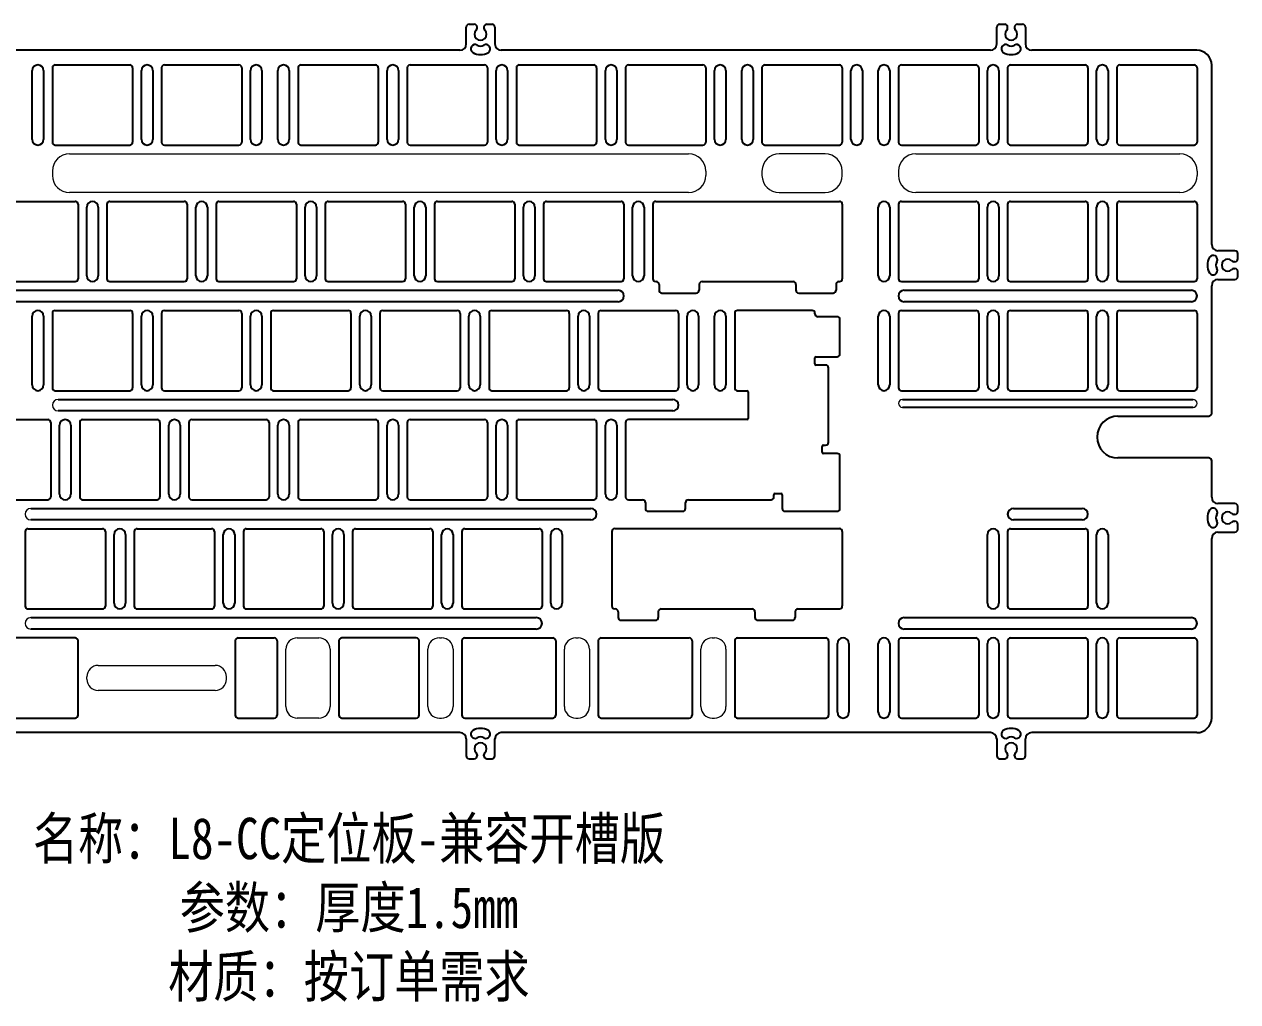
# Model space of a CAD drawing. Header units: millimetres. Extents: x 13785 to 14142, y -368 to -197.
# Drawn here: x 13930.5 to 14142.2, y -368 to -197.4 of the extents above; entities that cross this region are included whole.
import ezdxf

# ---------------------------------------------------------------- set-up
doc = ezdxf.new("R2010")
doc.units = ezdxf.units.MM
doc.layers.add('图框', color=7, linetype='Continuous')
doc.layers.add('标注', color=3, linetype='Continuous', lineweight=9)
doc.styles.add('宋体', font='', dxfattribs={"width": 0.8})
doc.styles.get('宋体').set_extended_font_data('SimSun')

# ---------------------------------------------------------------- blocks, each defined once
blk = doc.blocks.new('dwbhcjjrk')
at = {"color": 7, "linetype": 'Continuous'}
for p, q in [((45104.66, -5208.81), (45104.66, -5221.81)), ((45118.16, -5208.31), (45105.16, -5208.31)), ((45118.66, -5208.9), (45118.66, -5208.81)), ((45122.52, -5209.4), (45119.16, -5209.4)), ((45123.02, -5215.9), (45123.02, -5209.9)), ((45118.66, -5217.63), (45118.66, -5216.6)), ((45118.86, -5216.4), (45122.52, -5216.4)), ((45120.52, -5217.83), (45118.86, -5217.83)), ((45121.02, -5231.33), (45121.02, -5218.33)), ((45105.16, -5222.31), (45106.82, -5222.31)), ((45107.02, -5222.51), (45107.02, -5227.16)), ((45085.61, -5227.86), (45085.61, -5240.86)), ((45106.82, -5227.36), (45086.11, -5227.36)), ((45119.95, -5233.07), (45119.95, -5232.03)), ((45120.15, -5231.83), (45120.52, -5231.83)), ((45122.52, -5233.27), (45120.15, -5233.27)), ((45123.02, -5242.86), (45123.02, -5233.77)), ((45111.51, -5240.86), (45111.51, -5240.47)), ((45111.71, -5240.27), (45112.75, -5240.27)), ((45112.95, -5240.47), (45112.95, -5242.86)), ((45086.11, -5241.36), (45088.57, -5241.36)), ((45089.07, -5241.86), (45089.07, -5242.86)), ((45096.07, -5242.86), (45096.07, -5241.86)), ((45096.57, -5241.36), (45111.01, -5241.36)), ((45089.57, -5243.36), (45095.57, -5243.36)), ((45113.45, -5243.36), (45122.52, -5243.36))]:
    blk.add_line(p, q, dxfattribs=at)
for centre, radius, start, end in [((45105.16, -5208.81), 0.5, 90, 180), ((45118.16, -5208.81), 0.5, 0, 90), ((45119.16, -5208.9), 0.5, 180, 270), ((45122.52, -5209.9), 0.5, 0, 90), ((45118.86, -5216.6), 0.2, 90, 180), ((45122.52, -5215.9), 0.5, 270, 0), ((45118.86, -5217.63), 0.2, 180, 270), ((45120.52, -5218.33), 0.5, 0, 90), ((45105.16, -5221.81), 0.5, 180, 270), ((45106.82, -5222.51), 0.2, 0, 90), ((45086.11, -5227.86), 0.5, 90, 180), ((45106.82, -5227.16), 0.2, 270, 0), ((45120.15, -5232.03), 0.2, 90, 180), ((45120.52, -5231.33), 0.5, 270, 0), ((45120.15, -5233.07), 0.2, 180, 270), ((45122.52, -5233.77), 0.5, 0, 90), ((45111.71, -5240.47), 0.2, 90, 180), ((45112.75, -5240.47), 0.2, 0, 90), ((45086.11, -5240.86), 0.5, 180, 270), ((45088.57, -5241.86), 0.5, 0, 90), ((45096.57, -5241.86), 0.5, 90, 180), ((45111.01, -5240.86), 0.5, 270, 0), ((45089.57, -5242.86), 0.5, 180, 270), ((45095.57, -5242.86), 0.5, 270, 0), ((45113.45, -5242.86), 0.5, 180, 270), ((45122.52, -5242.86), 0.5, 270, 0)]:
    blk.add_arc(centre, radius, start, end, dxfattribs=at)
blk = doc.blocks.new('tgjrkk')
at = {"color": 7}
for p, q in [((45403.93, -5423.5), (45403.93, -5436.5)), ((45404.43, -5423), (45436.48, -5423)), ((45436.98, -5423.5), (45436.98, -5436.5)), ((45404.43, -5437), (45404.51, -5437)), ((45405.01, -5437.5), (45405.01, -5438.5)), ((45412.01, -5437.5), (45412.01, -5438.5)), ((45412.51, -5437), (45428.39, -5437)), ((45428.89, -5437.5), (45428.89, -5438.5)), ((45435.89, -5437.5), (45435.89, -5438.5)), ((45436.39, -5437), (45436.48, -5437)), ((45405.51, -5439), (45411.51, -5439)), ((45429.39, -5439), (45435.39, -5439))]:
    blk.add_line(p, q, dxfattribs=at)
for centre, start, end in [((45404.43, -5423.5), 90, 180), ((45436.48, -5423.5), 0, 90), ((45404.43, -5436.5), 180, 270), ((45404.51, -5437.5), 0, 90), ((45412.51, -5437.5), 90, 180), ((45428.39, -5437.5), 0, 90), ((45436.39, -5437.5), 90, 180), ((45436.48, -5436.5), 270, 0), ((45405.51, -5438.5), 180, 270), ((45411.51, -5438.5), 270, 0), ((45429.39, -5438.5), 180, 270), ((45435.39, -5438.5), 270, 0)]:
    blk.add_arc(centre, 0.5, start, end, dxfattribs=at)
blk = doc.blocks.new('ysjrzkk')
at = {"color": 7}
for p, q in [((45481.87, -5519.98), (45481.87, -5532.98)), ((45482.37, -5519.48), (45521.57, -5519.48)), ((45522.07, -5519.98), (45522.07, -5532.98)), ((45482.37, -5533.48), (45482.46, -5533.48)), ((45482.96, -5533.98), (45482.96, -5534.98)), ((45489.96, -5533.98), (45489.96, -5534.98)), ((45490.46, -5533.48), (45506.34, -5533.48)), ((45506.84, -5533.98), (45506.84, -5534.98)), ((45513.84, -5533.98), (45513.84, -5534.98)), ((45514.34, -5533.48), (45521.57, -5533.48)), ((45483.46, -5535.48), (45489.46, -5535.48)), ((45507.34, -5535.48), (45513.34, -5535.48))]:
    blk.add_line(p, q, dxfattribs=at)
for centre, start, end in [((45482.37, -5519.98), 90, 180), ((45521.57, -5519.98), 0, 90), ((45482.37, -5532.98), 180, 270), ((45482.46, -5533.98), 0, 90), ((45490.46, -5533.98), 90, 180), ((45506.34, -5533.98), 0, 90), ((45514.34, -5533.98), 90, 180), ((45521.57, -5532.98), 270, 0), ((45483.46, -5534.98), 180, 270), ((45489.46, -5534.98), 270, 0), ((45507.34, -5534.98), 180, 270), ((45513.34, -5534.98), 270, 0)]:
    blk.add_arc(centre, 0.5, start, end, dxfattribs=at)

msp = doc.modelspace()

# ---------------------------------------------------------------- linework, layer by layer
at = {"color": 7, "linetype": 'Continuous'}
for p, q in [((14007.61, -200.85), (14007.61, -197.9)), ((14008.11, -197.4), (14009.01, -197.4)), ((14009.51, -198.06), (14009.51, -197.9)), ((14010.71, -197.9), (14010.71, -198.06)), ((14011.21, -197.4), (14012.11, -197.4)), ((14012.61, -197.9), (14012.61, -200.85)), ((14100.19, -200.85), (14100.19, -197.9)), ((14100.69, -197.4), (14101.59, -197.4)), ((14102.09, -198.06), (14102.09, -197.9)), ((14103.29, -197.9), (14103.29, -198.06)), ((14103.79, -197.4), (14104.69, -197.4)), ((14105.19, -197.9), (14105.19, -200.85)), ((14006.51, -201.95), (13921.14, -201.95)), ((14099.09, -201.95), (14013.71, -201.95)), ((14135.09, -201.95), (14106.29, -201.95)), ((13935.4, -205), (13935.4, -218)), ((13935.9, -204.5), (13948.9, -204.5)), ((13949.4, -205), (13949.4, -218)), ((13954.45, -205), (13954.45, -218)), ((13954.95, -204.5), (13967.95, -204.5)), ((13968.45, -205), (13968.45, -218)), ((13978.26, -205), (13978.26, -218)), ((13978.76, -204.5), (13991.76, -204.5)), ((13992.26, -205), (13992.26, -218)), ((13997.31, -205), (13997.31, -218)), ((13997.81, -204.5), (14010.81, -204.5)), ((14011.31, -205), (14011.31, -218)), ((14016.36, -205), (14016.36, -218)), ((14016.86, -204.5), (14029.86, -204.5)), ((14030.36, -205), (14030.36, -218)), ((14035.41, -205), (14035.41, -218)), ((14035.91, -204.5), (14048.91, -204.5)), ((14049.41, -205), (14049.41, -218)), ((14059.22, -205), (14059.22, -218)), ((14059.72, -204.5), (14072.72, -204.5)), ((14073.22, -205), (14073.22, -218)), ((14083.04, -205), (14083.04, -218)), ((14083.54, -204.5), (14096.54, -204.5)), ((14097.04, -205), (14097.04, -218)), ((14102.09, -205), (14102.09, -218)), ((14102.59, -204.5), (14115.59, -204.5)), ((14116.09, -205), (14116.09, -218)), ((14121.14, -205), (14121.14, -218)), ((14121.64, -204.5), (14134.64, -204.5)), ((14135.14, -205), (14135.14, -218)), ((14137.69, -235.85), (14137.69, -204.55)), ((13935.9, -218.5), (13948.9, -218.5)), ((13954.95, -218.5), (13967.95, -218.5)), ((13978.76, -218.5), (13991.76, -218.5)), ((13997.81, -218.5), (14010.81, -218.5)), ((14016.86, -218.5), (14029.86, -218.5)), ((14035.91, -218.5), (14048.91, -218.5)), ((14059.72, -218.5), (14072.72, -218.5)), ((14083.54, -218.5), (14096.54, -218.5)), ((14102.59, -218.5), (14115.59, -218.5)), ((14121.64, -218.5), (14134.64, -218.5)), ((13926.37, -228.32), (13939.37, -228.32)), ((13945.42, -228.32), (13958.42, -228.32)), ((13964.47, -228.32), (13977.47, -228.32)), ((13983.52, -228.32), (13996.52, -228.32)), ((14002.57, -228.32), (14015.57, -228.32)), ((14021.62, -228.32), (14034.62, -228.32)), ((14083.54, -228.32), (14096.54, -228.32)), ((14102.59, -228.32), (14115.59, -228.32)), ((14121.64, -228.32), (14134.64, -228.32)), ((13939.87, -228.82), (13939.87, -241.82)), ((13944.92, -228.82), (13944.92, -241.82)), ((13958.92, -228.82), (13958.92, -241.82)), ((13963.97, -228.82), (13963.97, -241.82)), ((13977.97, -228.82), (13977.97, -241.82)), ((13983.02, -228.82), (13983.02, -241.82)), ((13997.02, -228.82), (13997.02, -241.82)), ((14002.07, -228.82), (14002.07, -241.82)), ((14016.07, -228.82), (14016.07, -241.82)), ((14021.12, -228.82), (14021.12, -241.82)), ((14035.12, -228.82), (14035.12, -241.82)), ((14083.04, -228.82), (14083.04, -241.82)), ((14097.04, -228.82), (14097.04, -241.82)), ((14102.09, -228.82), (14102.09, -241.82)), ((14116.09, -228.82), (14116.09, -241.82)), ((14121.14, -228.82), (14121.14, -241.82)), ((14135.14, -228.82), (14135.14, -241.82)), ((14141.74, -236.95), (14138.79, -236.95)), ((14141.74, -238.85), (14141.58, -238.85)), ((14142.24, -238.35), (14142.24, -237.45)), ((14141.58, -240.05), (14141.74, -240.05)), ((14142.24, -241.45), (14142.24, -240.55)), ((13926.37, -242.32), (13939.37, -242.32)), ((13945.42, -242.32), (13958.42, -242.32)), ((13964.47, -242.32), (13977.47, -242.32)), ((13983.52, -242.32), (13996.52, -242.32)), ((14002.57, -242.32), (14015.57, -242.32)), ((14021.62, -242.32), (14034.62, -242.32)), ((14083.54, -242.32), (14096.54, -242.32)), ((14102.59, -242.32), (14115.59, -242.32)), ((14121.64, -242.32), (14134.64, -242.32)), ((14137.69, -265.32), (14137.69, -243.05)), ((14138.79, -241.95), (14141.74, -241.95)), ((13935.9, -247.37), (13948.9, -247.37)), ((13954.95, -247.37), (13967.95, -247.37)), ((13974, -247.37), (13987, -247.37)), ((13993.05, -247.37), (14006.05, -247.37)), ((14012.1, -247.37), (14025.1, -247.37)), ((14031.15, -247.37), (14044.15, -247.37)), ((14083.54, -247.37), (14096.54, -247.37)), ((14102.59, -247.37), (14115.59, -247.37)), ((14121.64, -247.37), (14134.64, -247.37)), ((13935.4, -247.87), (13935.4, -260.87)), ((13949.4, -247.87), (13949.4, -260.87)), ((13954.45, -247.87), (13954.45, -260.87)), ((13968.45, -247.87), (13968.45, -260.87)), ((13973.5, -247.87), (13973.5, -260.87)), ((13987.5, -247.87), (13987.5, -260.87)), ((13992.55, -247.87), (13992.55, -260.87)), ((14006.55, -247.87), (14006.55, -260.87)), ((14011.6, -247.87), (14011.6, -260.87)), ((14025.6, -247.87), (14025.6, -260.87)), ((14030.65, -247.87), (14030.65, -260.87)), ((14044.65, -247.87), (14044.65, -260.87)), ((14083.04, -247.87), (14083.04, -260.87)), ((14097.04, -247.87), (14097.04, -260.87)), ((14102.09, -247.87), (14102.09, -260.87)), ((14116.09, -247.87), (14116.09, -260.87)), ((14121.14, -247.87), (14121.14, -260.87)), ((14135.14, -247.87), (14135.14, -260.87)), ((13935.9, -261.37), (13948.9, -261.37)), ((13954.95, -261.37), (13967.95, -261.37)), ((13974, -261.37), (13987, -261.37)), ((13993.05, -261.37), (14006.05, -261.37)), ((14012.1, -261.37), (14025.1, -261.37)), ((14031.15, -261.37), (14044.15, -261.37)), ((14083.54, -261.37), (14096.54, -261.37)), ((14102.59, -261.37), (14115.59, -261.37)), ((14121.64, -261.37), (14134.64, -261.37)), ((13921.61, -266.42), (13934.61, -266.42)), ((13940.66, -266.42), (13953.66, -266.42)), ((13959.71, -266.42), (13972.71, -266.42)), ((13978.76, -266.42), (13991.76, -266.42)), ((13997.81, -266.42), (14010.81, -266.42)), ((14016.86, -266.42), (14029.86, -266.42)), ((14121.34, -265.82), (14137.19, -265.82)), ((13935.11, -266.92), (13935.11, -279.92)), ((13940.16, -266.92), (13940.16, -279.92)), ((13954.16, -266.92), (13954.16, -279.92)), ((13959.21, -266.92), (13959.21, -279.92)), ((13973.21, -266.92), (13973.21, -279.92)), ((13978.26, -266.92), (13978.26, -279.92)), ((13992.26, -266.92), (13992.26, -279.92)), ((13997.31, -266.92), (13997.31, -279.92)), ((14011.31, -266.92), (14011.31, -279.92)), ((14016.36, -266.92), (14016.36, -279.92)), ((14030.36, -266.92), (14030.36, -279.92)), ((14137.19, -273.12), (14121.34, -273.12)), ((14137.69, -279.97), (14137.69, -273.62)), ((13921.61, -280.42), (13934.61, -280.42)), ((13940.66, -280.42), (13953.66, -280.42)), ((13959.71, -280.42), (13972.71, -280.42)), ((13978.76, -280.42), (13991.76, -280.42)), ((13997.81, -280.42), (14010.81, -280.42)), ((14016.86, -280.42), (14029.86, -280.42)), ((14141.74, -281.07), (14138.79, -281.07)), ((14142.24, -282.47), (14142.24, -281.57)), ((14141.74, -282.97), (14141.58, -282.97)), ((13931.14, -285.47), (13944.14, -285.47)), ((13950.19, -285.47), (13963.19, -285.47)), ((13969.24, -285.47), (13982.24, -285.47)), ((13988.29, -285.47), (14001.29, -285.47)), ((14007.34, -285.47), (14020.34, -285.47)), ((14102.59, -285.47), (14115.59, -285.47)), ((14141.58, -284.17), (14141.74, -284.17)), ((14142.24, -285.57), (14142.24, -284.67)), ((13930.64, -285.97), (13930.64, -298.97)), ((13944.64, -285.97), (13944.64, -298.97)), ((13949.69, -285.97), (13949.69, -298.97)), ((13963.69, -285.97), (13963.69, -298.97)), ((13968.74, -285.97), (13968.74, -298.97)), ((13982.74, -285.97), (13982.74, -298.97)), ((13987.79, -285.97), (13987.79, -298.97)), ((14001.79, -285.97), (14001.79, -298.97)), ((14006.84, -285.97), (14006.84, -298.97)), ((14020.84, -285.97), (14020.84, -298.97)), ((14102.09, -285.97), (14102.09, -298.97)), ((14116.09, -285.97), (14116.09, -298.97)), ((14137.69, -318.47), (14137.69, -287.17)), ((14138.79, -286.07), (14141.74, -286.07)), ((13931.14, -299.47), (13944.14, -299.47)), ((13950.19, -299.47), (13963.19, -299.47)), ((13969.24, -299.47), (13982.24, -299.47)), ((13988.29, -299.47), (14001.29, -299.47)), ((14007.34, -299.47), (14020.34, -299.47)), ((14102.59, -299.47), (14115.59, -299.47)), ((13939.37, -304.52), (13914.47, -304.52)), ((13967.82, -304.52), (13974.12, -304.52)), ((13998.9, -304.52), (13985.9, -304.52)), ((14007.34, -304.52), (14022.72, -304.52)), ((14031.15, -304.52), (14046.53, -304.52)), ((14054.96, -304.52), (14070.34, -304.52)), ((14083.54, -304.52), (14096.54, -304.52)), ((14102.59, -304.52), (14115.59, -304.52)), ((14121.64, -304.52), (14134.64, -304.52)), ((13939.87, -318.02), (13939.87, -305.02)), ((13967.32, -305.02), (13967.32, -318.02)), ((13974.62, -305.02), (13974.62, -318.02)), ((13985.4, -305.02), (13985.4, -318.02)), ((13999.4, -318.02), (13999.4, -305.02)), ((14006.84, -305.02), (14006.84, -318.02)), ((14023.22, -305.02), (14023.22, -318.02)), ((14030.65, -305.02), (14030.65, -318.02)), ((14047.03, -305.02), (14047.03, -318.02)), ((14054.46, -305.02), (14054.46, -318.02)), ((14070.84, -305.02), (14070.84, -318.02)), ((14083.04, -305.02), (14083.04, -318.02)), ((14097.04, -305.02), (14097.04, -318.02)), ((14102.09, -305.02), (14102.09, -318.02)), ((14116.09, -305.02), (14116.09, -318.02)), ((14121.14, -305.02), (14121.14, -318.02)), ((14135.14, -305.02), (14135.14, -318.02)), ((13914.47, -318.52), (13939.37, -318.52)), ((13967.82, -318.52), (13974.12, -318.52)), ((13985.9, -318.52), (13998.9, -318.52)), ((14007.34, -318.52), (14022.72, -318.52)), ((14031.15, -318.52), (14046.53, -318.52)), ((14054.96, -318.52), (14070.34, -318.52)), ((14083.54, -318.52), (14096.54, -318.52)), ((14102.59, -318.52), (14115.59, -318.52)), ((14121.64, -318.52), (14134.64, -318.52)), ((14006.51, -321.07), (13921.14, -321.07)), ((14099.09, -321.07), (14013.71, -321.07)), ((14135.09, -321.07), (14106.29, -321.07)), ((14007.61, -322.17), (14007.61, -325.12)), ((14012.61, -325.12), (14012.61, -322.17)), ((14100.19, -322.17), (14100.19, -325.12)), ((14105.19, -325.12), (14105.19, -322.17)), ((14008.11, -325.62), (14009.01, -325.62)), ((14009.51, -324.96), (14009.51, -325.12)), ((14010.71, -325.12), (14010.71, -324.96)), ((14011.21, -325.62), (14012.11, -325.62)), ((14100.69, -325.62), (14101.59, -325.62)), ((14102.09, -324.96), (14102.09, -325.12)), ((14103.29, -325.12), (14103.29, -324.96)), ((14103.79, -325.62), (14104.69, -325.62))]:
    msp.add_line(p, q, dxfattribs=at)
at = {"color": 2, "linetype": 'Continuous'}
for p, q in [((13931.87, -217.5), (13931.87, -205.5)), ((13933.87, -205.5), (13933.87, -217.5)), ((13950.92, -217.5), (13950.92, -205.5)), ((13952.92, -205.5), (13952.92, -217.5)), ((13969.97, -217.5), (13969.97, -205.5)), ((13971.97, -205.5), (13971.97, -217.5)), ((13974.74, -217.5), (13974.74, -205.5)), ((13976.74, -205.5), (13976.74, -217.5)), ((13993.79, -217.5), (13993.79, -205.5)), ((13995.79, -205.5), (13995.79, -217.5)), ((14012.84, -217.5), (14012.84, -205.5)), ((14014.84, -205.5), (14014.84, -217.5)), ((14031.89, -217.5), (14031.89, -205.5)), ((14033.89, -205.5), (14033.89, -217.5)), ((14050.94, -217.5), (14050.94, -205.5)), ((14052.94, -205.5), (14052.94, -217.5)), ((14055.7, -217.5), (14055.7, -205.5)), ((14057.7, -205.5), (14057.7, -217.5)), ((14074.75, -217.5), (14074.75, -205.5)), ((14076.75, -205.5), (14076.75, -217.5)), ((14079.51, -217.5), (14079.51, -205.5)), ((14081.51, -205.5), (14081.51, -217.5)), ((14098.56, -217.5), (14098.56, -205.5)), ((14100.56, -205.5), (14100.56, -217.5)), ((14117.61, -217.5), (14117.61, -205.5)), ((14119.61, -205.5), (14119.61, -217.5)), ((13941.4, -241.32), (13941.4, -229.32)), ((13943.4, -229.32), (13943.4, -241.32)), ((13960.45, -241.32), (13960.45, -229.32)), ((13962.45, -229.32), (13962.45, -241.32)), ((13979.5, -241.32), (13979.5, -229.32)), ((13981.5, -229.32), (13981.5, -241.32)), ((13998.55, -241.32), (13998.55, -229.32)), ((14000.55, -229.32), (14000.55, -241.32)), ((14017.6, -241.32), (14017.6, -229.32)), ((14019.6, -229.32), (14019.6, -241.32)), ((14036.65, -241.32), (14036.65, -229.32)), ((14038.65, -229.32), (14038.65, -241.32)), ((14079.51, -241.32), (14079.51, -229.32)), ((14081.51, -229.32), (14081.51, -241.32)), ((14098.56, -241.32), (14098.56, -229.32)), ((14100.56, -229.32), (14100.56, -241.32)), ((14117.61, -241.32), (14117.61, -229.32)), ((14119.61, -229.32), (14119.61, -241.32)), ((13926.87, -243.84), (14034.12, -243.84)), ((14084.04, -243.84), (14134.14, -243.84)), ((14034.12, -245.84), (13926.87, -245.84)), ((14134.14, -245.84), (14084.04, -245.84)), ((13931.87, -260.37), (13931.87, -248.37)), ((13933.87, -248.37), (13933.87, -260.37)), ((13950.92, -260.37), (13950.92, -248.37)), ((13952.92, -248.37), (13952.92, -260.37)), ((13969.97, -260.37), (13969.97, -248.37)), ((13971.97, -248.37), (13971.97, -260.37)), ((13989.02, -260.37), (13989.02, -248.37)), ((13991.02, -248.37), (13991.02, -260.37)), ((14008.07, -260.37), (14008.07, -248.37)), ((14010.07, -248.37), (14010.07, -260.37)), ((14027.12, -260.37), (14027.12, -248.37)), ((14029.12, -248.37), (14029.12, -260.37)), ((14046.17, -260.37), (14046.17, -248.37)), ((14048.17, -248.37), (14048.17, -260.37)), ((14050.94, -260.37), (14050.94, -248.37)), ((14052.94, -248.37), (14052.94, -260.37)), ((14079.51, -260.37), (14079.51, -248.37)), ((14081.51, -248.37), (14081.51, -260.37)), ((14098.56, -260.37), (14098.56, -248.37)), ((14100.56, -248.37), (14100.56, -260.37)), ((14117.61, -260.37), (14117.61, -248.37)), ((14119.61, -248.37), (14119.61, -260.37)), ((13936.4, -262.89), (14043.65, -262.89)), ((14083.74, -262.89), (14134.44, -262.89)), ((14134.44, -264.29), (14083.74, -264.29)), ((14043.65, -264.89), (13936.4, -264.89)), ((13936.64, -279.42), (13936.64, -267.42)), ((13938.64, -267.42), (13938.64, -279.42)), ((13955.69, -279.42), (13955.69, -267.42)), ((13957.69, -267.42), (13957.69, -279.42)), ((13974.74, -279.42), (13974.74, -267.42)), ((13976.74, -267.42), (13976.74, -279.42)), ((13993.79, -279.42), (13993.79, -267.42)), ((13995.79, -267.42), (13995.79, -279.42)), ((14012.84, -279.42), (14012.84, -267.42)), ((14014.84, -267.42), (14014.84, -279.42)), ((14031.89, -279.42), (14031.89, -267.42)), ((14033.89, -267.42), (14033.89, -279.42)), ((13931.64, -281.94), (14029.36, -281.94)), ((14103.09, -281.94), (14115.09, -281.94)), ((14029.36, -283.94), (13931.64, -283.94)), ((14115.09, -283.94), (14103.09, -283.94)), ((13946.16, -298.47), (13946.16, -286.47)), ((13948.16, -286.47), (13948.16, -298.47)), ((13965.21, -298.47), (13965.21, -286.47)), ((13967.21, -286.47), (13967.21, -298.47)), ((13984.26, -298.47), (13984.26, -286.47)), ((13986.26, -286.47), (13986.26, -298.47)), ((14003.31, -298.47), (14003.31, -286.47)), ((14005.31, -286.47), (14005.31, -298.47)), ((14022.36, -298.47), (14022.36, -286.47)), ((14024.36, -286.47), (14024.36, -298.47)), ((14098.56, -298.47), (14098.56, -286.47)), ((14100.56, -286.47), (14100.56, -298.47)), ((14117.61, -298.47), (14117.61, -286.47)), ((14119.61, -286.47), (14119.61, -298.47)), ((13931.64, -300.99), (14019.84, -300.99)), ((14084.04, -300.99), (14134.14, -300.99)), ((14019.84, -302.99), (13931.64, -302.99)), ((14134.14, -302.99), (14084.04, -302.99)), ((14072.37, -317.52), (14072.37, -305.52)), ((14074.37, -305.52), (14074.37, -317.52)), ((14079.51, -317.52), (14079.51, -305.52)), ((14081.51, -305.52), (14081.51, -317.52)), ((14098.56, -317.52), (14098.56, -305.52)), ((14100.56, -305.52), (14100.56, -317.52)), ((14117.61, -317.52), (14117.61, -305.52)), ((14119.61, -305.52), (14119.61, -317.52))]:
    msp.add_line(p, q, dxfattribs=at)
at = {"color": 7, "linetype": 'Continuous'}
for centre, radius, start, end in [((14008.11, -197.9), 0.5, 90, 180), ((14009.01, -197.9), 0.5, 360, 90), ((14010.11, -199.15), 1.05, 135.2111, 44.7937), ((14009.01, -198.06), 0.5, 315.2111, 0), ((14011.21, -197.9), 0.5, 90, 180), ((14011.21, -198.06), 0.5, 180, 224.7937), ((14012.11, -197.9), 0.5, 0, 90), ((14100.69, -197.9), 0.5, 90, 180), ((14101.59, -197.9), 0.5, 360, 90), ((14102.69, -199.15), 1.05, 135.2111, 44.7937), ((14101.59, -198.06), 0.5, 315.2111, 0), ((14103.79, -197.9), 0.5, 90, 180), ((14103.79, -198.06), 0.5, 180, 224.7937), ((14104.69, -197.9), 0.5, 0, 90), ((14006.51, -200.85), 1.1, 270, 0), ((14013.71, -200.85), 1.1, 180, 270), ((14099.09, -200.85), 1.1, 270, 0), ((14106.29, -200.85), 1.1, 180, 270), ((14135.09, -204.55), 2.6, 0.0001, 90), ((13935.9, -205), 0.5, 90, 180), ((13948.9, -205), 0.5, 0, 90), ((13954.95, -205), 0.5, 90, 180), ((13967.95, -205), 0.5, 0, 90), ((13978.76, -205), 0.5, 90, 180), ((13991.76, -205), 0.5, 0, 90), ((13997.81, -205), 0.5, 90, 180), ((14010.81, -205), 0.5, 0, 90), ((14016.86, -205), 0.5, 90, 180), ((14029.86, -205), 0.5, 0, 90), ((14035.91, -205), 0.5, 90, 180), ((14048.91, -205), 0.5, 0, 90), ((14059.72, -205), 0.5, 90, 180), ((14072.72, -205), 0.5, 0, 90), ((14083.54, -205), 0.5, 90, 180), ((14096.54, -205), 0.5, 0, 90), ((14102.59, -205), 0.5, 90, 180), ((14115.59, -205), 0.5, 0, 90), ((14121.64, -205), 0.5, 90, 180), ((14134.64, -205), 0.5, 0, 90), ((13935.9, -218), 0.5, 180, 270), ((13948.9, -218), 0.5, 270, 0), ((13954.95, -218), 0.5, 180, 270), ((13967.95, -218), 0.5, 270, 0), ((13978.76, -218), 0.5, 180, 270), ((13991.76, -218), 0.5, 270, 0), ((13997.81, -218), 0.5, 180, 270), ((14010.81, -218), 0.5, 270, 0), ((14016.86, -218), 0.5, 180, 270), ((14029.86, -218), 0.5, 270, 0), ((14035.91, -218), 0.5, 180, 270), ((14048.91, -218), 0.5, 270, 0), ((14059.72, -218), 0.5, 180, 270), ((14072.72, -218), 0.5, 270, 0), ((14083.54, -218), 0.5, 180, 270), ((14096.54, -218), 0.5, 270, 0), ((14102.59, -218), 0.5, 180, 270), ((14115.59, -218), 0.5, 270, 0), ((14121.64, -218), 0.5, 180, 270), ((14134.64, -218), 0.5, 270, 0), ((13939.37, -228.82), 0.5, 0, 90), ((13945.42, -228.82), 0.5, 90, 180), ((13958.42, -228.82), 0.5, 0, 90), ((13964.47, -228.82), 0.5, 90, 180), ((13977.47, -228.82), 0.5, 0, 90), ((13983.52, -228.82), 0.5, 90, 180), ((13996.52, -228.82), 0.5, 0, 90), ((14002.57, -228.82), 0.5, 90, 180), ((14015.57, -228.82), 0.5, 0, 90), ((14021.62, -228.82), 0.5, 90, 180), ((14034.62, -228.82), 0.5, 0, 90), ((14083.54, -228.82), 0.5, 90, 180), ((14096.54, -228.82), 0.5, 0, 90), ((14102.59, -228.82), 0.5, 90, 180), ((14115.59, -228.82), 0.5, 0, 90), ((14121.64, -228.82), 0.5, 90, 180), ((14134.64, -228.82), 0.5, 0, 90), ((14138.79, -235.85), 1.1, 180, 270), ((14141.74, -237.45), 0.5, 0, 90), ((14140.49, -239.45), 1.05, 45.2063, 314.7889), ((14141.58, -238.35), 0.5, 225.2063, 270), ((14141.74, -238.35), 0.5, 270, 0), ((14141.58, -240.55), 0.5, 90, 134.7889), ((14141.74, -240.55), 0.5, 0, 90), ((13939.37, -241.82), 0.5, 270, 0), ((13945.42, -241.82), 0.5, 180, 270), ((13958.42, -241.82), 0.5, 270, 0), ((13964.47, -241.82), 0.5, 180, 270), ((13977.47, -241.82), 0.5, 270, 0), ((13983.52, -241.82), 0.5, 180, 270), ((13996.52, -241.82), 0.5, 270, 0), ((14002.57, -241.82), 0.5, 180, 270), ((14015.57, -241.82), 0.5, 270, 0), ((14021.62, -241.82), 0.5, 180, 270), ((14034.62, -241.82), 0.5, 270, 0), ((14083.54, -241.82), 0.5, 180, 270), ((14096.54, -241.82), 0.5, 270, 0), ((14102.59, -241.82), 0.5, 180, 270), ((14115.59, -241.82), 0.5, 270, 0), ((14121.64, -241.82), 0.5, 180, 270), ((14134.64, -241.82), 0.5, 270, 0), ((14138.79, -243.05), 1.1, 90, 180), ((14141.74, -241.45), 0.5, 270, 0), ((13935.9, -247.87), 0.5, 90, 180), ((13948.9, -247.87), 0.5, 0, 90), ((13954.95, -247.87), 0.5, 90, 180), ((13967.95, -247.87), 0.5, 0, 90), ((13974, -247.87), 0.5, 90, 180), ((13987, -247.87), 0.5, 0, 90), ((13993.05, -247.87), 0.5, 90, 180), ((14006.05, -247.87), 0.5, 0, 90), ((14012.1, -247.87), 0.5, 90, 180), ((14025.1, -247.87), 0.5, 0, 90), ((14031.15, -247.87), 0.5, 90, 180), ((14044.15, -247.87), 0.5, 0, 90), ((14083.54, -247.87), 0.5, 90, 180), ((14096.54, -247.87), 0.5, 0, 90), ((14102.59, -247.87), 0.5, 90, 180), ((14115.59, -247.87), 0.5, 0, 90), ((14121.64, -247.87), 0.5, 90, 180), ((14134.64, -247.87), 0.5, 0, 90), ((13935.9, -260.87), 0.5, 180, 270), ((13948.9, -260.87), 0.5, 270, 0), ((13954.95, -260.87), 0.5, 180, 270), ((13967.95, -260.87), 0.5, 270, 0), ((13974, -260.87), 0.5, 180, 270), ((13987, -260.87), 0.5, 270, 0), ((13993.05, -260.87), 0.5, 180, 270), ((14006.05, -260.87), 0.5, 270, 0), ((14012.1, -260.87), 0.5, 180, 270), ((14025.1, -260.87), 0.5, 270, 0), ((14031.15, -260.87), 0.5, 180, 270), ((14044.15, -260.87), 0.5, 270, 0), ((14083.54, -260.87), 0.5, 180, 270), ((14096.54, -260.87), 0.5, 270, 0), ((14102.59, -260.87), 0.5, 180, 270), ((14115.59, -260.87), 0.5, 270, 0), ((14121.64, -260.87), 0.5, 180, 270), ((14134.64, -260.87), 0.5, 270, 0), ((13934.61, -266.92), 0.5, 0, 90), ((13940.66, -266.92), 0.5, 90, 180), ((13953.66, -266.92), 0.5, 0, 90), ((13959.71, -266.92), 0.5, 90, 180), ((13972.71, -266.92), 0.5, 0, 90), ((13978.76, -266.92), 0.5, 90, 180), ((13991.76, -266.92), 0.5, 0, 90), ((13997.81, -266.92), 0.5, 90, 180), ((14010.81, -266.92), 0.5, 0, 90), ((14016.86, -266.92), 0.5, 90, 180), ((14029.86, -266.92), 0.5, 0, 90), ((14121.34, -269.47), 3.65, 90, 270), ((14137.19, -265.32), 0.5, 270, 0), ((14137.19, -273.62), 0.5, 0, 90), ((13934.61, -279.92), 0.5, 270, 0), ((13940.66, -279.92), 0.5, 180, 270), ((13953.66, -279.92), 0.5, 270, 0), ((13959.71, -279.92), 0.5, 180, 270), ((13972.71, -279.92), 0.5, 270, 0), ((13978.76, -279.92), 0.5, 180, 270), ((13991.76, -279.92), 0.5, 270, 0), ((13997.81, -279.92), 0.5, 180, 270), ((14010.81, -279.92), 0.5, 270, 0), ((14016.86, -279.92), 0.5, 180, 270), ((14029.86, -279.92), 0.5, 270, 0), ((14138.79, -279.97), 1.1, 180, 270), ((14141.74, -281.57), 0.5, 0, 90), ((14140.49, -283.57), 1.05, 45.2063, 314.7889), ((14141.58, -282.47), 0.5, 225.2063, 270), ((14141.74, -282.47), 0.5, 270, 0), ((13931.14, -285.97), 0.5, 90, 180), ((13944.14, -285.97), 0.5, 0, 90), ((13950.19, -285.97), 0.5, 90, 180), ((13963.19, -285.97), 0.5, 0, 90), ((13969.24, -285.97), 0.5, 90, 180), ((13982.24, -285.97), 0.5, 0, 90), ((13988.29, -285.97), 0.5, 90, 180), ((14001.29, -285.97), 0.5, 0, 90), ((14007.34, -285.97), 0.5, 90, 180), ((14020.34, -285.97), 0.5, 0, 90), ((14102.59, -285.97), 0.5, 90, 180), ((14115.59, -285.97), 0.5, 0, 90), ((14141.58, -284.67), 0.5, 90, 134.7889), ((14141.74, -284.67), 0.5, 0, 90), ((14141.74, -285.57), 0.5, 270, 0), ((14138.79, -287.17), 1.1, 90, 180), ((13931.14, -298.97), 0.5, 180, 270), ((13944.14, -298.97), 0.5, 270, 0), ((13950.19, -298.97), 0.5, 180, 270), ((13963.19, -298.97), 0.5, 270, 0), ((13969.24, -298.97), 0.5, 180, 270), ((13982.24, -298.97), 0.5, 270, 0), ((13988.29, -298.97), 0.5, 180, 270), ((14001.29, -298.97), 0.5, 270, 0), ((14007.34, -298.97), 0.5, 180, 270), ((14020.34, -298.97), 0.5, 270, 0), ((14102.59, -298.97), 0.5, 180, 270), ((14115.59, -298.97), 0.5, 270, 0), ((13939.37, -305.02), 0.5, 0, 90), ((13967.82, -305.02), 0.5, 90, 180), ((13974.12, -305.02), 0.5, 0, 90), ((13985.9, -305.02), 0.5, 90, 180), ((13998.9, -305.02), 0.5, 0, 90), ((14007.34, -305.02), 0.5, 90, 180), ((14022.72, -305.02), 0.5, 0, 90), ((14031.15, -305.02), 0.5, 90, 180), ((14046.53, -305.02), 0.5, 0, 90), ((14054.96, -305.02), 0.5, 90, 180), ((14070.34, -305.02), 0.5, 0, 90), ((14083.54, -305.02), 0.5, 90, 180), ((14096.54, -305.02), 0.5, 0, 90), ((14102.59, -305.02), 0.5, 90, 180), ((14115.59, -305.02), 0.5, 0, 90), ((14121.64, -305.02), 0.5, 90, 180), ((14134.64, -305.02), 0.5, 0, 90), ((13939.37, -318.02), 0.5, 270, 0), ((13967.82, -318.02), 0.5, 180, 270), ((13974.12, -318.02), 0.5, 270, 0), ((13985.9, -318.02), 0.5, 180, 270), ((13998.9, -318.02), 0.5, 270, 0), ((14007.34, -318.02), 0.5, 180, 270), ((14022.72, -318.02), 0.5, 270, 0), ((14031.15, -318.02), 0.5, 180, 270), ((14046.53, -318.02), 0.5, 270, 0), ((14054.96, -318.02), 0.5, 180, 270), ((14070.34, -318.02), 0.5, 270, 0), ((14083.54, -318.02), 0.5, 180, 270), ((14096.54, -318.02), 0.5, 270, 0), ((14102.59, -318.02), 0.5, 180, 270), ((14115.59, -318.02), 0.5, 270, 0), ((14121.64, -318.02), 0.5, 180, 270), ((14134.64, -318.02), 0.5, 270, 0), ((14135.09, -318.47), 2.6, 270, 0), ((14006.51, -322.17), 1.1, 0, 90), ((14013.71, -322.17), 1.1, 90, 180), ((14099.09, -322.17), 1.1, 0, 90), ((14106.29, -322.17), 1.1, 90, 180), ((14010.11, -323.87), 1.05, 315.2063, 224.7889), ((14102.69, -323.87), 1.05, 315.2063, 224.7889), ((14008.11, -325.12), 0.5, 180, 270), ((14009.01, -325.12), 0.5, 270, 0), ((14009.01, -324.96), 0.5, 360, 44.7889), ((14011.21, -324.96), 0.5, 135.2063, 180), ((14011.21, -325.12), 0.5, 180, 270), ((14012.11, -325.12), 0.5, 270, 0), ((14100.69, -325.12), 0.5, 180, 270), ((14101.59, -325.12), 0.5, 270, 0), ((14101.59, -324.96), 0.5, 360, 44.7889), ((14103.79, -324.96), 0.5, 135.2063, 180), ((14103.79, -325.12), 0.5, 180, 270), ((14104.69, -325.12), 0.5, 270, 0)]:
    msp.add_arc(centre, radius, start, end, dxfattribs=at)
at = {"color": 2, "linetype": 'Continuous'}
for centre, radius, start, end in [((14009.16, -201.69), 0.75, 60.6014, 236.798), ((14010.11, -200.1), 1.1, 238.0802, 301.9198), ((14011.06, -201.69), 0.75, 303.202, 119.3986), ((14101.74, -201.69), 0.75, 60.6014, 236.798), ((14102.69, -200.1), 1.1, 238.0802, 301.9198), ((14103.64, -201.69), 0.75, 303.202, 119.3986), ((14010.11, -200.1), 2.6, 238.4376, 301.5624), ((14102.69, -200.1), 2.6, 238.4376, 301.5624), ((13932.87, -205.5), 1, 0, 180), ((13951.92, -205.5), 1, 0, 180), ((13970.97, -205.5), 1, 0, 180), ((13975.74, -205.5), 1, 0, 180), ((13994.79, -205.5), 1, 0, 180), ((14013.84, -205.5), 1, 0, 180), ((14032.89, -205.5), 1, 0, 180), ((14051.94, -205.5), 1, 0, 180), ((14056.7, -205.5), 1, 0, 180), ((14075.75, -205.5), 1, 0, 180), ((14080.51, -205.5), 1, 0, 180), ((14099.56, -205.5), 1, 0, 180), ((14118.61, -205.5), 1, 0, 180), ((13932.87, -217.5), 1, 180, 0), ((13951.92, -217.5), 1, 180, 0), ((13970.97, -217.5), 1, 180, 0), ((13975.74, -217.5), 1, 180, 0), ((13994.79, -217.5), 1, 180, 0), ((14013.84, -217.5), 1, 180, 0), ((14032.89, -217.5), 1, 180, 0), ((14051.94, -217.5), 1, 180, 0), ((14056.7, -217.5), 1, 180, 0), ((14075.75, -217.5), 1, 180, 0), ((14080.51, -217.5), 1, 180, 0), ((14099.56, -217.5), 1, 180, 0), ((14118.61, -217.5), 1, 180, 0), ((13942.4, -229.32), 1, 0, 180), ((13961.45, -229.32), 1, 0, 180), ((13980.5, -229.32), 1, 0, 180), ((13999.55, -229.32), 1, 0, 180), ((14018.6, -229.32), 1, 0, 180), ((14037.65, -229.32), 1, 0, 180), ((14080.51, -229.32), 1, 0, 180), ((14099.56, -229.32), 1, 0, 180), ((14118.61, -229.32), 1, 0, 180), ((14139.54, -239.45), 2.6, 148.4376, 211.5624), ((14137.95, -238.5), 0.75, 330.6014, 146.798), ((14139.54, -239.45), 1.1, 148.0802, 211.9198), ((13942.4, -241.32), 1, 180, 0), ((13961.45, -241.32), 1, 180, 0), ((13980.5, -241.32), 1, 180, 0), ((13999.55, -241.32), 1, 180, 0), ((14018.6, -241.32), 1, 180, 0), ((14037.65, -241.32), 1, 180, 0), ((14080.51, -241.32), 1, 180, 0), ((14099.56, -241.32), 1, 180, 0), ((14118.61, -241.32), 1, 180, 0), ((14137.95, -240.4), 0.75, 213.202, 29.3986), ((14034.12, -244.84), 1, 270, 90), ((14084.04, -244.84), 1, 90, 270), ((14134.14, -244.84), 1, 270, 90), ((13932.87, -248.37), 1, 0, 180), ((13951.92, -248.37), 1, 0, 180), ((13970.97, -248.37), 1, 0, 180), ((13990.02, -248.37), 1, 0, 180), ((14009.07, -248.37), 1, 0, 180), ((14028.12, -248.37), 1, 0, 180), ((14047.17, -248.37), 1, 0, 180), ((14051.94, -248.37), 1, 0, 180), ((14080.51, -248.37), 1, 0, 180), ((14099.56, -248.37), 1, 0, 180), ((14118.61, -248.37), 1, 0, 180), ((13932.87, -260.37), 1, 180, 0), ((13951.92, -260.37), 1, 180, 0), ((13970.97, -260.37), 1, 180, 0), ((13990.02, -260.37), 1, 180, 0), ((14009.07, -260.37), 1, 180, 0), ((14028.12, -260.37), 1, 180, 0), ((14047.17, -260.37), 1, 180, 0), ((14051.94, -260.37), 1, 180, 0), ((14080.51, -260.37), 1, 180, 0), ((14099.56, -260.37), 1, 180, 0), ((14118.61, -260.37), 1, 180, 0), ((14043.65, -263.89), 1, 270, 90), ((13937.64, -267.42), 1, 0, 180), ((13956.69, -267.42), 1, 0, 180), ((13975.74, -267.42), 1, 0, 180), ((13994.79, -267.42), 1, 0, 180), ((14013.84, -267.42), 1, 0, 180), ((14032.89, -267.42), 1, 0, 180), ((13937.64, -279.42), 1, 180, 0), ((13956.69, -279.42), 1, 180, 0), ((13975.74, -279.42), 1, 180, 0), ((13994.79, -279.42), 1, 180, 0), ((14013.84, -279.42), 1, 180, 0), ((14032.89, -279.42), 1, 180, 0), ((14029.36, -282.94), 1, 270, 90), ((14103.09, -282.94), 1, 90, 270), ((14115.09, -282.94), 1, 270, 90), ((14139.54, -283.57), 2.6, 148.4376, 211.5624), ((14137.95, -282.62), 0.75, 330.6014, 146.798), ((14139.54, -283.57), 1.1, 148.0802, 211.9198), ((13947.16, -286.47), 1, 0, 180), ((13966.21, -286.47), 1, 0, 180), ((13985.26, -286.47), 1, 0, 180), ((14004.31, -286.47), 1, 0, 180), ((14023.36, -286.47), 1, 0, 180), ((14099.56, -286.47), 1, 0, 180), ((14118.61, -286.47), 1, 0, 180), ((14137.95, -284.52), 0.75, 213.202, 29.3986), ((13947.16, -298.47), 1, 180, 0), ((13966.21, -298.47), 1, 180, 0), ((13985.26, -298.47), 1, 180, 0), ((14004.31, -298.47), 1, 180, 0), ((14023.36, -298.47), 1, 180, 0), ((14099.56, -298.47), 1, 180, 0), ((14118.61, -298.47), 1, 180, 0), ((14019.84, -301.99), 1, 270, 90), ((14084.04, -301.99), 1, 90, 270), ((14134.14, -301.99), 1, 270, 90), ((14073.37, -305.52), 1, 0, 180), ((14080.51, -305.52), 1, 0, 180), ((14099.56, -305.52), 1, 0, 180), ((14118.61, -305.52), 1, 0, 180), ((14073.37, -317.52), 1, 180, 0), ((14080.51, -317.52), 1, 180, 0), ((14099.56, -317.52), 1, 180, 0), ((14118.61, -317.52), 1, 180, 0), ((14009.16, -321.33), 0.75, 123.202, 299.3986), ((14010.11, -322.92), 2.6, 58.4376, 121.5624), ((14010.11, -322.92), 1.1, 58.0802, 121.9198), ((14011.06, -321.33), 0.75, 240.6014, 56.798), ((14101.74, -321.33), 0.75, 123.202, 299.3986), ((14102.69, -322.92), 2.6, 58.4376, 121.5624), ((14102.69, -322.92), 1.1, 58.0802, 121.9198), ((14103.64, -321.33), 0.75, 240.6014, 56.798)]:
    msp.add_arc(centre, radius, start, end, dxfattribs=at)
at = {"layer": '标注', "color": 2, "lineweight": 0}
for p, q in [((13938.4, -220.03), (14046.41, -220.03)), ((14070.22, -220.03), (14062.22, -220.03)), ((14086.04, -220.03), (14132.14, -220.03)), ((13935.4, -223.03), (13935.4, -223.79)), ((14049.41, -223.03), (14049.41, -223.79)), ((14059.22, -223.03), (14059.22, -223.79)), ((14073.22, -223.79), (14073.22, -223.03)), ((14083.04, -223.03), (14083.04, -223.79)), ((14135.14, -223.03), (14135.14, -223.79)), ((14046.41, -226.79), (13938.4, -226.79)), ((14062.22, -226.79), (14070.22, -226.79)), ((14132.14, -226.79), (14086.04, -226.79)), ((13978.14, -304.52), (13981.88, -304.52)), ((14002.93, -304.52), (14003.31, -304.52)), ((14026.74, -304.52), (14027.12, -304.52)), ((14050.55, -304.52), (14050.94, -304.52)), ((13976.14, -316.52), (13976.14, -306.52)), ((13983.88, -306.52), (13983.88, -316.52)), ((14000.93, -316.52), (14000.93, -306.52)), ((14005.31, -306.52), (14005.31, -316.52)), ((14024.74, -316.52), (14024.74, -306.52)), ((14029.12, -306.52), (14029.12, -316.52)), ((14048.55, -316.52), (14048.55, -306.52)), ((14052.94, -306.52), (14052.94, -316.52)), ((13943.4, -309.33), (13963.79, -309.33)), ((13941.4, -311.71), (13941.4, -311.33)), ((13965.79, -311.71), (13965.79, -311.33)), ((13963.79, -313.71), (13943.4, -313.71)), ((13981.88, -318.52), (13978.14, -318.52)), ((14002.93, -318.52), (14003.31, -318.52)), ((14026.74, -318.52), (14027.12, -318.52)), ((14050.55, -318.52), (14050.94, -318.52))]:
    msp.add_line(p, q, dxfattribs=at)
for centre, radius, start, end in [((13938.4, -223.03), 3, 90, 180), ((14046.41, -223.03), 3, 0, 90), ((14062.22, -223.03), 3, 90, 180), ((14070.22, -223.03), 3, 0, 90), ((14086.04, -223.03), 3, 90, 180), ((14132.14, -223.03), 3, 0, 90), ((13938.4, -223.79), 3, 180, 270), ((14046.41, -223.79), 3, 270, 0), ((14062.22, -223.79), 3, 180, 270), ((14070.22, -223.79), 3, 270, 0), ((14086.04, -223.79), 3, 180, 270), ((14132.14, -223.79), 3, 270, 0), ((13936.4, -263.89), 1, 90, 270), ((14083.74, -263.59), 0.7, 90, 270), ((14134.44, -263.59), 0.7, 270, 90), ((13931.64, -282.94), 1, 90, 270), ((13931.64, -301.99), 1, 90, 270), ((13978.14, -306.52), 2, 90, 180), ((13981.88, -306.52), 2, 0, 90), ((14002.93, -306.52), 2, 90, 180), ((14003.31, -306.52), 2, 0, 90), ((14026.74, -306.52), 2, 90, 180), ((14027.12, -306.52), 2, 0, 90), ((14050.55, -306.52), 2, 90, 180), ((14050.94, -306.52), 2, 0, 90), ((13943.4, -311.33), 2, 90, 180), ((13963.79, -311.33), 2, 0, 90), ((13943.4, -311.71), 2, 180, 270), ((13963.79, -311.71), 2, 270, 0), ((13978.14, -316.52), 2, 180, 270), ((13981.88, -316.52), 2, 270, 0), ((14002.93, -316.52), 2, 180, 270), ((14003.31, -316.52), 2, 270, 0), ((14026.74, -316.52), 2, 180, 270), ((14027.12, -316.52), 2, 270, 0), ((14050.55, -316.52), 2, 180, 270), ((14050.94, -316.52), 2, 270, 0)]:
    msp.add_arc(centre, radius, start, end, dxfattribs=at)

# ---------------------------------------------------------------- block references
at = {"color": 7, "linetype": 'Continuous'}
for name, p in [('tgjrkk', (-31363.75, 5194.68)), ('dwbhcjjrk', (-31050.2, 4960.94)), ('ysjrzkk', (-31448.84, 5234.02))]:
    msp.add_blockref(name, p, dxfattribs=at)

# ---------------------------------------------------------------- texts
at = {"layer": '图框', "insert": (13987.15, -351.99), "char_height": 7.2236, "width": 176.8813, "attachment_point": 5, "style": '宋体'}
msp.add_mtext('{\\C2;名称：L8-CC定位板-兼容开槽版\\P参数：厚度1.5mm\\P材质：按订单需求}', dxfattribs=at)

doc.saveas('drawing.dxf')
